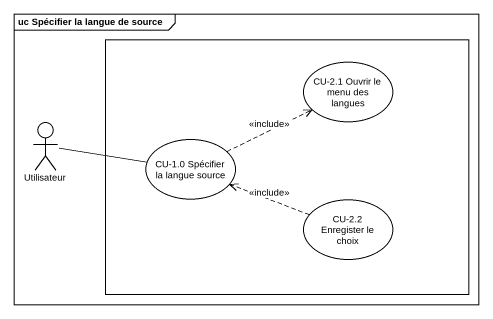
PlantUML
@startuml
mainframe uc Spécifier la langue de source
rectangle " " as rectangle1 {
  usecase "CU-2.1 Ouvrir le menu des langues" as CU_2_1_Ouvrir_le_menu_des
  usecase "CU-1.0 Spécifier la langue source" as CU_1_0_Spécifier_la_langue
  usecase "CU-2.2 Enregister le choix" as CU_2_2_Enregister_le_choix
}
actor Utilisateur
Utilisateur -right- CU_1_0_Spécifier_la_langue
CU_1_0_Spécifier_la_langue .right.> CU_2_1_Ouvrir_le_menu_des : <<include>>
CU_2_2_Enregister_le_choix .left.> CU_1_0_Spécifier_la_langue : <<include>>
@enduml
